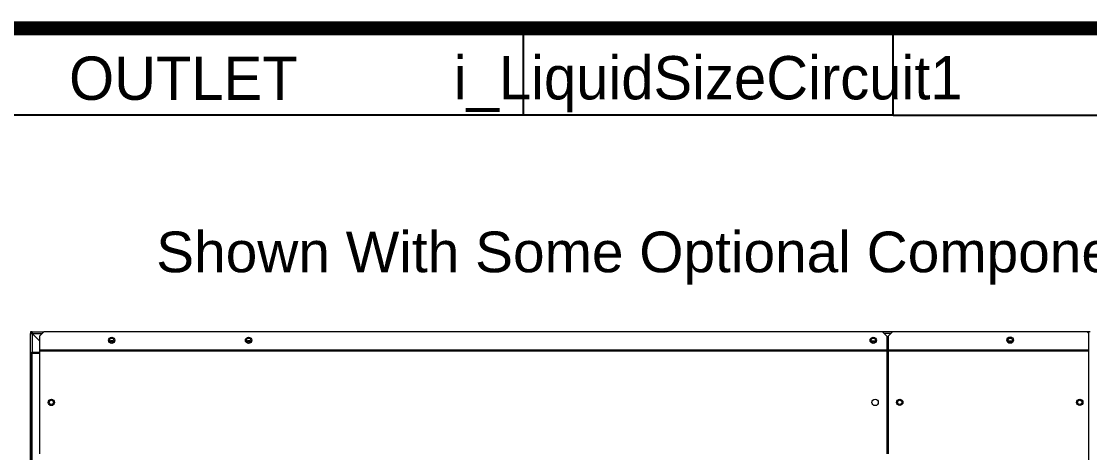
# Model space of a CAD drawing. Header units: inches. Extents: x 660 to 993, y -260 to -49.
# Drawn here: x 779.7 to 842.1, y -77.1 to -51.9 of the extents above; entities that cross this region are included whole.
import ezdxf
from ezdxf.enums import TextEntityAlignment as Align

# ---------------------------------------------------------------- set-up
doc = ezdxf.new("R2010")
doc.units = ezdxf.units.IN
doc.header["$MEASUREMENT"] = 0
doc.layers.add('C1RC', color=7, linetype='Continuous')
doc.layers.add('L48', color=7, linetype='Continuous')
doc.styles.add('dimentions', font='arial.ttf')

msp = doc.modelspace()

# ---------------------------------------------------------------- linework, layer by layer
at = {"color": 0, "lineweight": 25, "const_width": 0.81}
msp.add_lwpolyline([(665.468, -254.813), (989.468, -254.813), (989.468, -52.313), (665.468, -52.313), (665.468, -254.813)], dxfattribs=at)
at = {"layer": 'C1RC', "color": 0, "lineweight": 25}
for p, q in [((809.008, -57.384), (809.008, -52.313)), ((830.611, -57.384), (830.611, -52.313)), ((830.611, -57.384), (751.798, -57.384)), ((830.611, -57.384), (896.344, -57.384))]:
    msp.add_line(p, q, dxfattribs=at)
at = {"layer": 'L48', "color": 0, "linetype": 'Continuous', "lineweight": 15}
for p, q in [((780.314, -70.039), (780.209, -70.039)), ((780.209, -70.039), (780.209, -70.145)), ((780.209, -70.145), (780.313, -70.145)), ((780.209, -79.934), (780.209, -70.145)), ((780.314, -70.039), (780.996, -70.039)), ((780.314, -70.144), (780.314, -70.039)), ((780.314, -70.145), (780.314, -70.146)), ((780.746, -70.578), (780.314, -70.146)), ((780.314, -70.146), (780.314, -71.241)), ((780.315, -70.145), (780.746, -70.576)), ((780.315, -70.145), (780.89, -70.145)), ((780.996, -70.039), (780.746, -70.289)), ((780.746, -70.289), (780.746, -71.116)), ((829.996, -70.039), (780.996, -70.039)), ((830.246, -70.289), (829.996, -70.039)), ((830.576, -70.039), (829.996, -70.039)), ((830.47, -70.145), (830.102, -70.145)), ((830.246, -70.289), (830.246, -71.116)), ((830.576, -70.039), (830.326, -70.289)), ((830.326, -70.289), (830.326, -71.116)), ((841.951, -70.039), (830.576, -70.039)), ((842.054, -70.142), (841.951, -70.039)), ((842.054, -70.039), (841.951, -70.039)), ((842.054, -118.539), (842.054, -70.039)), ((842.13, -70.039), (842.054, -70.039)), ((830.246, -71.116), (780.746, -71.116)), ((780.746, -71.116), (780.746, -71.117)), ((830.246, -71.117), (780.746, -71.117)), ((780.746, -71.117), (780.746, -71.165)), ((830.246, -71.116), (830.246, -71.117)), ((830.246, -71.117), (830.246, -71.165)), ((830.326, -71.116), (830.326, -71.117)), ((842.054, -71.116), (830.326, -71.116)), ((842.054, -71.117), (830.326, -71.117)), ((830.326, -71.117), (830.326, -71.165)), ((780.246, -71.478), (780.261, -71.463)), ((780.246, -117.101), (780.246, -71.478)), ((780.261, -117.289), (780.261, -71.289)), ((780.31, -71.289), (780.261, -71.289)), ((780.31, -71.241), (780.746, -71.241)), ((780.31, -71.288), (780.31, -71.241)), ((780.31, -71.288), (780.746, -71.288)), ((780.31, -117.289), (780.31, -71.289)), ((780.746, -71.289), (780.31, -71.289)), ((780.314, -71.288), (780.314, -71.289)), ((780.435, -71.289), (780.436, -71.288)), ((780.483, -71.241), (780.496, -71.228)), ((780.496, -71.228), (780.746, -71.228)), ((830.246, -71.165), (780.746, -71.165)), ((780.746, -71.165), (780.746, -77.163)), ((830.246, -71.165), (830.246, -77.163)), ((830.31, -71.228), (830.246, -71.228)), ((830.31, -71.227), (830.31, -71.164)), ((830.31, -71.164), (830.326, -71.164)), ((830.31, -71.227), (830.326, -71.227)), ((830.31, -77.039), (830.31, -71.228)), ((830.326, -71.228), (830.31, -71.228)), ((830.326, -71.165), (830.326, -77.163)), ((842.054, -71.165), (830.326, -71.165))]:
    msp.add_line(p, q, dxfattribs=at)
at = {"layer": 'L48', "color": 0, "linetype": 'Continuous', "lineweight": 15, "flags": 128}
for points in [[(784.959, -70.571), (784.902, -70.578), (784.849, -70.6)], [(785.068, -70.6), (785.015, -70.578), (784.959, -70.571)], [(792.959, -70.571), (792.902, -70.578), (792.849, -70.6)], [(793.068, -70.6), (793.015, -70.578), (792.959, -70.571)], [(829.342, -70.6), (829.394, -70.578), (829.451, -70.571)], [(829.451, -70.633), (829.405, -70.64), (829.387, -70.647)], [(829.451, -70.571), (829.508, -70.578), (829.56, -70.6)], [(829.515, -70.647), (829.497, -70.64), (829.451, -70.633)], [(837.342, -70.6), (837.394, -70.578), (837.451, -70.571)], [(837.451, -70.618), (837.403, -70.625), (837.373, -70.637)], [(837.451, -70.571), (837.508, -70.578), (837.56, -70.6)], [(837.529, -70.637), (837.499, -70.625), (837.451, -70.618)]]:
    msp.add_lwpolyline(points, dxfattribs=at)
at = {"layer": 'L48', "color": 0, "linetype": 'Continuous', "lineweight": 15}
for centre, radius in [((784.959, -70.539), 0.188), ((784.959, -70.539), 0.125), ((792.959, -70.539), 0.188), ((792.959, -70.539), 0.125), ((829.453, -70.539), 0.188), ((829.451, -70.539), 0.125), ((837.451, -70.525), 0.188), ((837.451, -70.539), 0.125), ((781.434, -74.165), 0.188), ((781.434, -74.164), 0.125), ((829.559, -74.165), 0.188), ((830.996, -74.164), 0.188), ((830.996, -74.164), 0.125), ((841.514, -74.164), 0.188), ((841.514, -74.164), 0.125)]:
    msp.add_circle(centre, radius, dxfattribs=at)
for centre, radius, start, end in [((780.314, -70.145), 0.106, 90, 180), ((780.314, -70.145), 0.001, 90, 180), ((784.959, -70.789), 0.171, 62.86638, 117.13362), ((792.959, -70.789), 0.156, 65.85315, 114.14685), ((780.31, -71.289), 0.0488, 90, 180), ((780.31, -71.289), 0.001, 90, 180), ((830.31, -71.228), 0.0635, 90, 180), ((830.31, -71.228), 0.001, 90, 180)]:
    msp.add_arc(centre, radius, start, end, dxfattribs=at)
for points, knots in [([(780.314, -70.146), (780.3, -70.146), (780.273, -70.146), (780.238, -70.145), (780.213, -70.145), (780.21, -70.145), (780.209, -70.145)], [0, 0, 0, 0, 0.249989, 0.499993, 0.749997, 1, 1, 1, 1]), ([(780.314, -70.039), (780.314, -70.041), (780.314, -70.044), (780.315, -70.068), (780.315, -70.103), (780.315, -70.131), (780.315, -70.145)], [0, 0, 0, 0, 0.249999, 0.500009, 0.749998, 1, 1, 1, 1])]:
    msp.add_open_spline(points, degree=3, knots=knots, dxfattribs=at)

# ---------------------------------------------------------------- texts
at = {"color": 0, "lineweight": 25, "style": 'dimentions'}
msp.add_text('Shown With Some Optional Components', height=2.376, dxfattribs=at).set_placement((787.561, -66.564))
at = {"layer": 'C1RC', "color": 0, "lineweight": 25}
msp.add_text('OUTLET', height=2.5312, dxfattribs=at).set_placement((782.47, -57.253), align=Align.BOTTOM_LEFT)
msp.add_text('i_LiquidSizeCircuit1', height=2.53125, dxfattribs=at).set_placement((819.808, -56.466), align=Align.CENTER)

doc.saveas('drawing.dxf')
